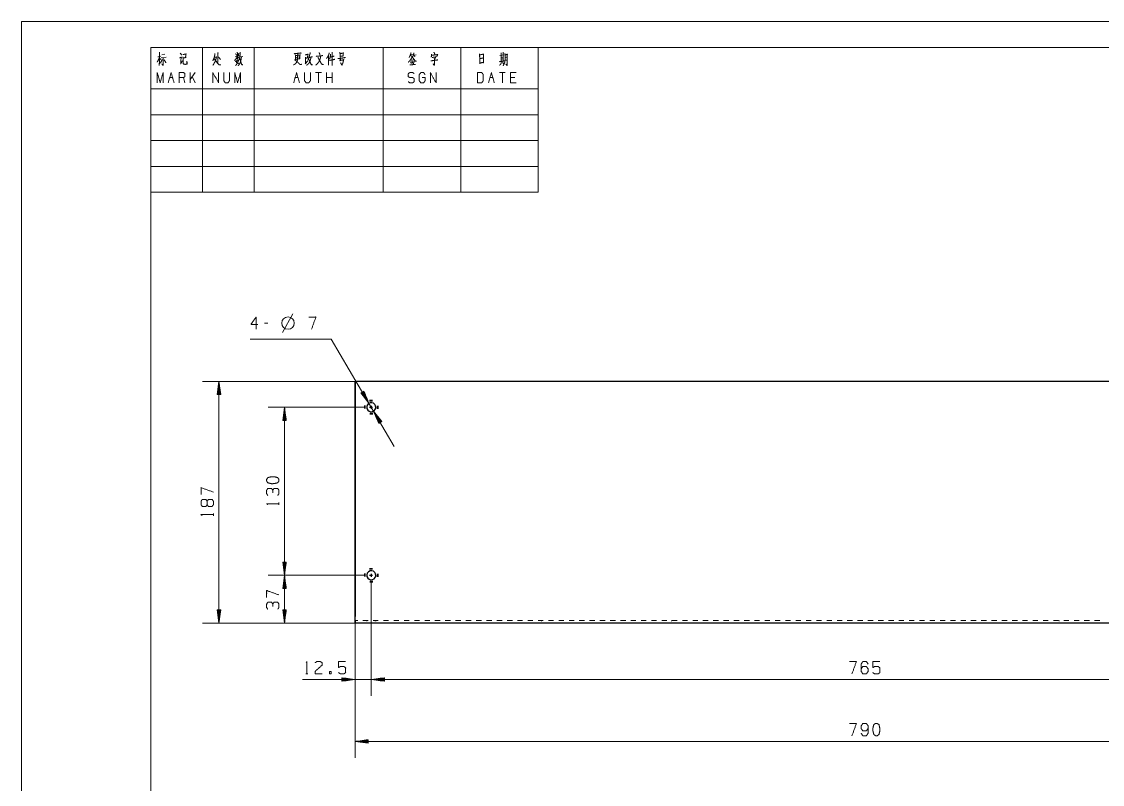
# Model space of a CAD drawing. Header units: millimetres. Extents: x 0 to 420, y 0 to 297.
# Drawn here: x 0 to 209.2, y 149.5 to 297 of the extents above; entities that cross this region are included whole.
import ezdxf

# ---------------------------------------------------------------- set-up
doc = ezdxf.new("R2010")
doc.units = ezdxf.units.MM
doc.layers.add('101', color=7, linetype='Continuous', true_color=0xffffff)

msp = doc.modelspace()

# ---------------------------------------------------------------- linework, layer by layer
at = {"layer": '101', "color": 133, "linetype": 'Continuous', "lineweight": 18}
for p, q in [((0, 297), (0, 0)), ((420, 297), (0, 297)), ((415, 292), (25, 292)), ((25, 292), (100, 292)), ((25, 292), (100, 292)), ((25, 292), (25, 264)), ((25, 292), (100, 292)), ((25, 292), (25, 5)), ((35, 292), (35, 264)), ((45, 292), (45, 264)), ((70, 292), (70, 264)), ((85, 292), (85, 264)), ((100, 292), (100, 264)), ((25, 284), (100, 284)), ((25, 279), (100, 279)), ((25, 274), (100, 274)), ((25, 269), (100, 269)), ((25, 264), (100, 264))]:
    msp.add_line(p, q, dxfattribs=at)
at = {"layer": '101', "color": 72, "linetype": 'Continuous', "lineweight": 18}
for p, q in [((26.34, 290.18), (26.96, 290.3)), ((26.7, 289.95), (26.92, 289.68)), ((26.99, 289.99), (27.95, 290.14)), ((27.13, 290.61), (27.71, 290.74)), ((41.34, 290.22), (42.13, 290.38)), ((42.25, 290.16), (42.79, 290.28)), ((53.17, 290.09), (53.7, 290.18)), ((54.91, 288.87), (55.37, 289.43)), ((75.25, 290.57), (75.67, 290.63)), ((75.35, 290.55), (75.45, 290.24)), ((75.83, 289.64), (75.37, 289.56)), ((75.82, 290.51), (76.35, 290.61)), ((75.98, 290.49), (76.11, 290.16)), ((92.56, 290.43), (93.43, 290.55)), ((92.84, 290.07), (93.11, 290.14)), ((92.86, 289.72), (93.09, 289.78)), ((93.6, 290.05), (93.85, 290.12)), ((33.59, 287.14), (32.63, 285.78)), ((32.63, 285.18), (32.63, 287.14)), ((58.02, 287.14), (56.9, 287.14)), ((57.46, 287.14), (57.46, 285.18)), ((59.02, 285.18), (59.02, 287.14)), ((60.14, 285.18), (60.14, 287.14)), ((93.6, 287.14), (92.49, 287.14)), ((93.05, 287.14), (93.05, 285.18)), ((28.66, 286.17), (29.22, 286.17)), ((31.62, 285.18), (31.34, 286.17)), ((33.59, 285.18), (33.04, 286.36)), ((52.94, 286.17), (53.49, 286.17)), ((60.14, 286.17), (59.02, 286.17)), ((90.65, 286.17), (91.2, 286.17)), ((95.45, 286.17), (94.61, 286.17)), ((47.68, 238.7), (47.01, 238.7)), ((50.52, 236.86), (52.52, 240.51)), ((49.8, 203.56), (49.8, 203.98)), ((37.11, 201.43), (37.11, 201.86)), ((55, 170.86), (55.43, 170.86))]:
    msp.add_line(p, q, dxfattribs=at)
at = {"layer": '101', "color": 22, "linetype": 'Continuous', "lineweight": 18}
for p, q in [((59.94, 235.61), (44.22, 235.61)), ((72.14, 214.83), (59.94, 235.61)), ((64.55, 227.43), (35.02, 227.43)), ((38.2, 227.43), (37.86, 224.89)), ((38.02, 224.89), (38.02, 226.08)), ((38.07, 224.89), (38.07, 226.46)), ((38.12, 224.89), (38.12, 226.85)), ((38.17, 224.89), (38.17, 227.23)), ((38.53, 224.89), (38.2, 227.43)), ((38.2, 180.68), (38.2, 227.43)), ((38.22, 224.89), (38.22, 227.23)), ((38.28, 224.89), (38.28, 226.85)), ((38.33, 224.89), (38.33, 226.46)), ((38.38, 224.89), (38.38, 226.08)), ((37.86, 224.89), (38.53, 224.89)), ((37.87, 224.89), (37.87, 224.92)), ((37.87, 224.89), (37.87, 224.92)), ((37.92, 224.89), (37.92, 225.31)), ((37.97, 224.89), (37.97, 225.69)), ((38.43, 224.89), (38.43, 225.69)), ((38.48, 224.89), (38.48, 225.31)), ((38.53, 224.89), (38.53, 224.92)), ((38.53, 224.89), (38.53, 224.92)), ((66.24, 225.54), (65.66, 225.2)), ((65.66, 225.21), (65.68, 225.18)), ((65.66, 225.21), (65.68, 225.18)), ((65.66, 225.2), (67.23, 223.18)), ((65.71, 225.23), (65.92, 224.87)), ((65.75, 225.26), (66.16, 224.56)), ((65.79, 225.28), (66.4, 224.26)), ((65.84, 225.31), (66.64, 223.95)), ((65.88, 225.33), (66.88, 223.64)), ((65.93, 225.36), (67.11, 223.34)), ((65.97, 225.39), (67.16, 223.36)), ((66.01, 225.41), (67.01, 223.72)), ((66.06, 225.44), (66.86, 224.08)), ((66.1, 225.46), (66.7, 224.44)), ((66.15, 225.49), (66.55, 224.8)), ((66.19, 225.51), (66.4, 225.15)), ((66.23, 225.54), (66.25, 225.51)), ((66.23, 225.54), (66.25, 225.51)), ((67.23, 223.18), (66.24, 225.54)), ((66.28, 222.43), (47.72, 222.43)), ((50.9, 222.43), (50.56, 219.89)), ((50.82, 219.89), (50.82, 221.85)), ((50.87, 219.89), (50.87, 222.23)), ((51.23, 219.89), (50.9, 222.43)), ((50.9, 189.93), (50.9, 222.43)), ((50.92, 219.89), (50.92, 222.23)), ((50.97, 219.89), (50.97, 221.85)), ((50.56, 219.89), (51.23, 219.89)), ((50.57, 219.89), (50.57, 219.92)), ((50.57, 219.89), (50.57, 219.92)), ((50.62, 219.89), (50.62, 220.31)), ((50.67, 219.89), (50.67, 220.69)), ((50.72, 219.89), (50.72, 221.08)), ((50.77, 219.89), (50.77, 221.46)), ((51.02, 219.89), (51.02, 221.46)), ((51.07, 219.89), (51.07, 221.08)), ((51.13, 219.89), (51.13, 220.69)), ((51.18, 219.89), (51.18, 220.31)), ((51.23, 219.89), (51.23, 219.92)), ((51.23, 219.89), (51.23, 219.92)), ((69.69, 219.65), (68.12, 221.67)), ((68.12, 221.67), (69.12, 219.31)), ((69.38, 219.47), (68.2, 221.49)), ((69.43, 219.5), (68.24, 221.52)), ((69.34, 219.44), (68.35, 221.14)), ((69.47, 219.52), (68.48, 221.21)), ((69.3, 219.42), (68.5, 220.78)), ((69.25, 219.39), (68.65, 220.42)), ((69.52, 219.55), (68.72, 220.91)), ((69.21, 219.37), (68.8, 220.06)), ((69.16, 219.34), (68.95, 219.7)), ((69.56, 219.57), (68.96, 220.6)), ((69.12, 219.31), (69.69, 219.65)), ((69.6, 219.6), (69.2, 220.29)), ((69.65, 219.62), (69.44, 219.98)), ((69.69, 219.65), (69.67, 219.68)), ((69.69, 219.65), (69.67, 219.68)), ((69.12, 219.32), (69.11, 219.34)), ((69.12, 219.32), (69.11, 219.34)), ((50.56, 192.47), (50.9, 189.93)), ((51.23, 192.47), (50.56, 192.47)), ((50.57, 192.47), (50.57, 192.44)), ((50.57, 192.47), (50.57, 192.44)), ((50.62, 192.47), (50.62, 192.05)), ((50.67, 192.47), (50.67, 191.66)), ((50.72, 192.47), (50.72, 191.28)), ((50.77, 192.47), (50.77, 190.89)), ((50.82, 192.47), (50.82, 190.51)), ((50.87, 192.47), (50.87, 190.12)), ((50.9, 189.93), (51.23, 192.47)), ((50.92, 192.47), (50.92, 190.12)), ((50.97, 192.47), (50.97, 190.51)), ((51.02, 192.47), (51.02, 190.89)), ((51.07, 192.47), (51.07, 191.28)), ((51.13, 192.47), (51.13, 191.66)), ((51.18, 192.47), (51.18, 192.05)), ((51.23, 192.47), (51.23, 192.44)), ((51.23, 192.47), (51.23, 192.44)), ((66.28, 189.93), (47.72, 189.93)), ((66.28, 189.93), (47.72, 189.93)), ((50.9, 189.93), (50.56, 187.39)), ((50.72, 187.39), (50.72, 188.58)), ((50.77, 187.39), (50.77, 188.96)), ((50.82, 187.39), (50.82, 189.35)), ((50.87, 187.39), (50.87, 189.73)), ((51.23, 187.39), (50.9, 189.93)), ((50.9, 180.68), (50.9, 189.93)), ((50.92, 187.39), (50.92, 189.73)), ((50.97, 187.39), (50.97, 189.35)), ((51.02, 187.39), (51.02, 188.96)), ((51.07, 187.39), (51.07, 188.58)), ((67.68, 188.53), (67.68, 166.59)), ((67.68, 188.53), (67.68, 166.59)), ((50.56, 187.39), (51.23, 187.39)), ((50.57, 187.39), (50.57, 187.42)), ((50.57, 187.39), (50.57, 187.42)), ((50.62, 187.39), (50.62, 187.81)), ((50.67, 187.39), (50.67, 188.19)), ((51.13, 187.39), (51.13, 188.19)), ((51.18, 187.39), (51.18, 187.81)), ((51.23, 187.39), (51.23, 187.42)), ((51.23, 187.39), (51.23, 187.42)), ((37.86, 183.22), (38.2, 180.68)), ((38.53, 183.22), (37.86, 183.22)), ((37.87, 183.22), (37.87, 183.19)), ((37.87, 183.22), (37.87, 183.19)), ((37.92, 183.22), (37.92, 182.8)), ((37.97, 183.22), (37.97, 182.41)), ((38.02, 183.22), (38.02, 182.03)), ((38.07, 183.22), (38.07, 181.64)), ((38.12, 183.22), (38.12, 181.26)), ((38.17, 183.22), (38.17, 180.87)), ((38.2, 180.68), (38.53, 183.22)), ((38.22, 183.22), (38.22, 180.87)), ((38.28, 183.22), (38.28, 181.26)), ((38.33, 183.22), (38.33, 181.64)), ((38.38, 183.22), (38.38, 182.03)), ((38.43, 183.22), (38.43, 182.41)), ((38.48, 183.22), (38.48, 182.8)), ((38.53, 183.22), (38.53, 183.19)), ((38.53, 183.22), (38.53, 183.19)), ((50.56, 183.22), (50.9, 180.68)), ((51.23, 183.22), (50.56, 183.22)), ((50.57, 183.22), (50.57, 183.19)), ((50.57, 183.22), (50.57, 183.19)), ((50.62, 183.22), (50.62, 182.8)), ((50.67, 183.22), (50.67, 182.41)), ((50.72, 183.22), (50.72, 182.03)), ((50.77, 183.22), (50.77, 181.64)), ((50.82, 183.22), (50.82, 181.26)), ((50.87, 183.22), (50.87, 180.87)), ((50.9, 180.68), (51.23, 183.22)), ((50.92, 183.22), (50.92, 180.87)), ((50.97, 183.22), (50.97, 181.26)), ((51.02, 183.22), (51.02, 181.64)), ((51.07, 183.22), (51.07, 182.03)), ((51.13, 183.22), (51.13, 182.41)), ((51.18, 183.22), (51.18, 182.8)), ((51.23, 183.22), (51.23, 183.19)), ((51.23, 183.22), (51.23, 183.19)), ((64.55, 180.68), (35.02, 180.68)), ((64.55, 180.68), (47.72, 180.68)), ((64.55, 180.68), (64.55, 154.62)), ((64.55, 180.68), (64.55, 166.59)), ((75.61, 169.77), (54.37, 169.77)), ((62.01, 170.1), (62.04, 170.1)), ((62.01, 170.1), (62.04, 170.1)), ((62.01, 170.1), (62.01, 169.44)), ((64.55, 169.77), (62.01, 170.1)), ((62.01, 170.05), (62.43, 170.05)), ((62.01, 170), (62.82, 170)), ((62.01, 169.95), (63.2, 169.95)), ((62.01, 169.9), (63.59, 169.9)), ((62.01, 169.85), (63.97, 169.85)), ((62.01, 169.79), (64.36, 169.79)), ((62.01, 169.44), (64.55, 169.77)), ((62.01, 169.74), (64.36, 169.74)), ((62.01, 169.69), (63.97, 169.69)), ((62.01, 169.64), (63.59, 169.64)), ((62.01, 169.59), (63.2, 169.59)), ((62.01, 169.54), (62.82, 169.54)), ((62.01, 169.49), (62.43, 169.49)), ((70.22, 170.1), (67.68, 169.77)), ((70.22, 170.1), (67.68, 169.77)), ((67.68, 169.77), (70.22, 169.44)), ((67.68, 169.77), (258.93, 169.77)), ((67.68, 169.77), (70.22, 169.44)), ((70.22, 169.79), (67.87, 169.79)), ((70.22, 169.79), (67.87, 169.79)), ((70.22, 169.74), (67.87, 169.74)), ((70.22, 169.74), (67.87, 169.74)), ((70.22, 169.85), (68.26, 169.85)), ((70.22, 169.85), (68.26, 169.85)), ((70.22, 169.69), (68.26, 169.69)), ((70.22, 169.69), (68.26, 169.69)), ((70.22, 169.9), (68.64, 169.9)), ((70.22, 169.9), (68.64, 169.9)), ((70.22, 169.64), (68.64, 169.64)), ((70.22, 169.64), (68.64, 169.64)), ((70.22, 169.95), (69.03, 169.95)), ((70.22, 169.95), (69.03, 169.95)), ((70.22, 169.59), (69.03, 169.59)), ((70.22, 169.59), (69.03, 169.59)), ((70.22, 170), (69.41, 170)), ((70.22, 170), (69.41, 170)), ((70.22, 169.54), (69.41, 169.54)), ((70.22, 169.54), (69.41, 169.54)), ((70.22, 170.05), (69.8, 170.05)), ((70.22, 170.05), (69.8, 170.05)), ((70.22, 169.49), (69.8, 169.49)), ((70.22, 169.49), (69.8, 169.49)), ((70.22, 170.1), (70.19, 170.1)), ((70.22, 170.1), (70.19, 170.1)), ((70.22, 170.1), (70.19, 170.1)), ((70.22, 170.1), (70.19, 170.1)), ((70.22, 169.44), (70.22, 170.1)), ((70.22, 169.44), (70.22, 170.1)), ((62.01, 169.44), (62.04, 169.44)), ((62.01, 169.44), (62.04, 169.44)), ((70.22, 169.44), (70.19, 169.44)), ((70.22, 169.44), (70.19, 169.44)), ((70.22, 169.44), (70.19, 169.44)), ((70.22, 169.44), (70.19, 169.44)), ((67.09, 158.13), (64.55, 157.8)), ((64.55, 157.8), (67.09, 157.46)), ((64.55, 157.8), (262.05, 157.8)), ((67.09, 157.82), (64.75, 157.82)), ((67.09, 157.77), (64.75, 157.77)), ((67.09, 157.87), (65.13, 157.87)), ((67.09, 157.72), (65.13, 157.72)), ((67.09, 157.92), (65.52, 157.92)), ((67.09, 157.67), (65.52, 157.67)), ((67.09, 157.97), (65.9, 157.97)), ((67.09, 157.62), (65.9, 157.62)), ((67.09, 158.03), (66.29, 158.03)), ((67.09, 157.57), (66.29, 157.57)), ((67.09, 158.08), (66.67, 158.08)), ((67.09, 157.52), (66.67, 157.52)), ((67.09, 158.13), (67.06, 158.13)), ((67.09, 158.13), (67.06, 158.13)), ((67.09, 157.47), (67.06, 157.47)), ((67.09, 157.47), (67.06, 157.47)), ((67.09, 157.46), (67.09, 158.13))]:
    msp.add_line(p, q, dxfattribs=at)
at = {"layer": '101', "color": 151, "linetype": 'Continuous', "lineweight": 25}
for p, q in [((262.05, 227.43), (64.55, 227.43)), ((64.55, 227.43), (64.55, 181.93)), ((64.55, 181.93), (64.55, 227.43)), ((64.55, 181.18), (64.55, 180.68)), ((262.05, 180.68), (64.55, 180.68))]:
    msp.add_line(p, q, dxfattribs=at)
at = {"layer": '101', "color": 151, "linetype": 'Continuous', "lineweight": 70}
for p, q in [((66.58, 222.43), (66.28, 222.43)), ((67.58, 222.43), (67.78, 222.43)), ((67.68, 223.53), (67.68, 223.83)), ((67.68, 222.33), (67.68, 222.53)), ((68.78, 222.43), (69.08, 222.43)), ((67.68, 221.33), (67.68, 221.03)), ((67.68, 191.03), (67.68, 191.33)), ((66.58, 189.93), (66.28, 189.93)), ((67.58, 189.93), (67.78, 189.93)), ((67.68, 189.83), (67.68, 190.03)), ((67.68, 188.83), (67.68, 188.53)), ((68.78, 189.93), (69.08, 189.93))]:
    msp.add_line(p, q, dxfattribs=at)
at = {"layer": '101', "color": 53, "linetype": 'Continuous', "lineweight": 18}
for p, q in [((65.05, 181.18), (64.55, 181.18)), ((67.05, 181.18), (66.05, 181.18)), ((66.8, 181.18), (66.8, 181.05)), ((66.8, 180.8), (66.8, 180.68)), ((69.04, 181.18), (68.04, 181.18)), ((68.46, 181.18), (68.46, 181.05)), ((68.46, 180.8), (68.46, 180.68)), ((68.55, 181.05), (68.55, 181.18)), ((68.55, 180.68), (68.55, 180.8)), ((71.04, 181.18), (70.04, 181.18)), ((73.03, 181.18), (72.03, 181.18)), ((75.03, 181.18), (74.03, 181.18)), ((77.02, 181.18), (76.02, 181.18)), ((79.02, 181.18), (78.02, 181.18)), ((81.01, 181.18), (80.01, 181.18)), ((83.01, 181.18), (82.01, 181.18)), ((85, 181.18), (84, 181.18)), ((87, 181.18), (86, 181.18)), ((88.99, 181.18), (87.99, 181.18)), ((90.99, 181.18), (89.99, 181.18)), ((92.98, 181.18), (91.98, 181.18)), ((94.98, 181.18), (93.98, 181.18)), ((96.97, 181.18), (95.97, 181.18)), ((98.96, 181.18), (97.97, 181.18)), ((100.96, 181.18), (99.96, 181.18)), ((100.64, 181.18), (100.64, 181.05)), ((100.64, 180.8), (100.64, 180.68)), ((102.95, 181.18), (101.96, 181.18)), ((104.95, 181.18), (103.95, 181.18)), ((106.94, 181.18), (105.95, 181.18)), ((108.94, 181.18), (107.94, 181.18)), ((110.93, 181.18), (109.94, 181.18)), ((112.93, 181.18), (111.93, 181.18)), ((114.92, 181.18), (113.93, 181.18)), ((116.92, 181.18), (115.92, 181.18)), ((118.91, 181.18), (117.92, 181.18)), ((120.91, 181.18), (119.91, 181.18)), ((122.9, 181.18), (121.91, 181.18)), ((124.9, 181.18), (123.9, 181.18)), ((125.8, 181.05), (125.8, 181.18)), ((125.8, 180.68), (125.8, 180.8)), ((126.89, 181.18), (125.9, 181.18)), ((128.89, 181.18), (127.89, 181.18)), ((130.88, 181.18), (129.89, 181.18)), ((132.88, 181.18), (131.88, 181.18)), ((134.87, 181.18), (133.88, 181.18)), ((136.87, 181.18), (135.87, 181.18)), ((138.86, 181.18), (137.87, 181.18)), ((140.86, 181.18), (139.86, 181.18)), ((142.85, 181.18), (141.86, 181.18)), ((144.85, 181.18), (143.85, 181.18)), ((146.84, 181.18), (145.85, 181.18)), ((148.84, 181.18), (147.84, 181.18)), ((150.83, 181.18), (149.84, 181.18)), ((152.83, 181.18), (151.83, 181.18)), ((154.82, 181.18), (153.83, 181.18)), ((156.82, 181.18), (155.82, 181.18)), ((158.81, 181.18), (157.82, 181.18)), ((160.81, 181.18), (159.81, 181.18)), ((162.8, 181.18), (161.81, 181.18)), ((164.8, 181.18), (163.8, 181.18)), ((166.79, 181.18), (165.8, 181.18)), ((168.79, 181.18), (167.79, 181.18)), ((170.78, 181.18), (169.79, 181.18)), ((172.78, 181.18), (171.78, 181.18)), ((174.77, 181.18), (173.78, 181.18)), ((176.77, 181.18), (175.77, 181.18)), ((178.76, 181.18), (177.77, 181.18)), ((180.76, 181.18), (179.76, 181.18)), ((182.75, 181.18), (181.76, 181.18)), ((184.75, 181.18), (183.75, 181.18)), ((186.74, 181.18), (185.75, 181.18)), ((188.74, 181.18), (187.74, 181.18)), ((190.73, 181.18), (189.74, 181.18)), ((192.73, 181.18), (191.73, 181.18)), ((194.72, 181.18), (193.73, 181.18)), ((196.72, 181.18), (195.72, 181.18)), ((198.71, 181.18), (197.71, 181.18)), ((200.71, 181.18), (199.71, 181.18)), ((200.8, 181.05), (200.8, 181.18)), ((200.8, 180.68), (200.8, 180.8)), ((202.7, 181.18), (201.7, 181.18)), ((204.7, 181.18), (203.7, 181.18)), ((206.69, 181.18), (205.69, 181.18)), ((208.69, 181.18), (207.69, 181.18))]:
    msp.add_line(p, q, dxfattribs=at)
at = {"layer": '101', "color": 72, "linetype": 'Continuous', "lineweight": 18}
msp.add_circle((51.56, 238.7), 1.2, dxfattribs=at)
at = {"layer": '101', "color": 151, "linetype": 'Continuous', "lineweight": 25}
for centre, start, end in [((67.68, 222.43), 151.3521, 331.3521), ((67.68, 222.43), 331.3521, 151.3521), ((67.68, 189.93), 331.3521, 151.3521), ((67.68, 189.93), 151.3521, 331.3521)]:
    msp.add_arc(centre, 0.875, start, end, dxfattribs=at)
at = {"layer": '101', "color": 22, "linetype": 'Continuous', "lineweight": 18}
for start, end in [(151.3521, 195.0075), (225.8229, 331.3521)]:
    msp.add_arc((67.68, 222.43), 0.875, start, end, dxfattribs=at)
at = {"layer": '101', "color": 72, "linetype": 'Continuous', "lineweight": 18}
for points, knots in [([(26.67, 291.07), (26.66, 288.89), (26.63, 288.5), (26.61, 288.71), (26.64, 288.94)], [0, 0, 0.723303, 0.854546, 0.923601, 1, 1]), ([(30.7, 290.88), (30.87, 290.72), (30.92, 290.63), (30.92, 290.53), (30.9, 290.67)], [0, 0, 0.413146, 0.573572, 0.750721, 1, 1]), ([(31.19, 290.63), (31.87, 290.74), (31.82, 290.8), (31.73, 290.05), (31.82, 290.05), (31.25, 289.99)], [0, 0, 0.313958, 0.349012, 0.694882, 0.735357, 1, 1]), ([(37.43, 290.84), (37.42, 290.72), (37.34, 290.3), (37.26, 290.01), (37.18, 289.8), (37.09, 289.6), (37.01, 289.43)], [0, 0, 0.084498, 0.36853, 0.573114, 0.721457, 0.873368, 1, 1]), ([(37.97, 291.05), (38.02, 290.94), (38, 290.84), (37.99, 289.12), (37.97, 289.23), (38, 289.45)], [0, 0, 0.049543, 0.095606, 0.852767, 0.898838, 1, 1]), ([(41.43, 290.8), (41.56, 290.57), (41.59, 290.43)], [0, 0, 0.640221, 1, 1]), ([(41.73, 291.07), (41.76, 290.92), (41.76, 289.78), (41.73, 289.93), (41.76, 290.05)], [0, 0, 0.094654, 0.823636, 0.91829, 1, 1]), ([(42.03, 290.92), (42.03, 290.82), (41.91, 290.34)], [0, 0, 0.174301, 1, 1]), ([(42.33, 291.11), (42.33, 290.98), (42.32, 290.76), (42.27, 290.47), (42.23, 290.16), (42.17, 289.91), (42.1, 289.68), (42.08, 289.62)], [0, 0, 0.081852, 0.232243, 0.425429, 0.63211, 0.800313, 0.957953, 1, 1]), ([(53.44, 290.84), (53.42, 290.18), (53.41, 289.85), (53.39, 289.66), (53.38, 289.56), (53.36, 289.43), (53.32, 289.31), (53.27, 289.2), (53.14, 289.02), (53, 288.85), (52.79, 288.73), (52.69, 288.67), (52.65, 288.65)], [0, 0, 0.263783, 0.395771, 0.470171, 0.511786, 0.56157, 0.614019, 0.658777, 0.749614, 0.837596, 0.932985, 0.980677, 1, 1]), ([(52.76, 290.82), (52.82, 290.78), (52.85, 290.8), (54.11, 290.94), (54.07, 290.96), (53.92, 290.92)], [0, 0, 0.045522, 0.068286, 0.872626, 0.90344, 1, 1]), ([(55.85, 291.05), (55.82, 290.8), (55.73, 290.47), (55.62, 290.12), (55.53, 289.89), (55.47, 289.72), (55.41, 289.58)], [0, 0, 0.162457, 0.385014, 0.625897, 0.784413, 0.898493, 1, 1]), ([(57.56, 291.03), (57.66, 290.84), (57.71, 290.72), (57.74, 290.59)], [0, 0, 0.450481, 0.729637, 1, 1]), ([(59.55, 290.98), (59.48, 290.72), (59.38, 290.47), (59.26, 290.24), (59.14, 290.05), (59, 289.85)], [0, 0, 0.21836, 0.428744, 0.629221, 0.801494, 1, 1]), ([(60.08, 291.07), (60.12, 290.98), (60.09, 291.03), (60.11, 288.54), (60.09, 288.73), (60.11, 289.04)], [0, 0, 0.029975, 0.04619, 0.840789, 0.900562, 1, 1]), ([(61.57, 291.07), (61.63, 290.82), (61.63, 290.09), (61.63, 290.28), (62.33, 290.38), (62.21, 290.38), (62.24, 290.9), (62.26, 290.98), (62.29, 290.92), (62.19, 290.9), (61.63, 290.82)], [0, 0, 0.076614, 0.294117, 0.350048, 0.563214, 0.598361, 0.753971, 0.779215, 0.799829, 0.831205, 1, 1]), ([(75.37, 290.98), (75.35, 290.84), (75.23, 290.53), (75.13, 290.28), (75.01, 290.07)], [0, 0, 0.148006, 0.485257, 0.758321, 1, 1]), ([(75.91, 290.98), (75.92, 290.88), (75.75, 290.3)], [0, 0, 0.147218, 1, 1]), ([(79.78, 291.09), (79.89, 290.96), (79.93, 290.86), (79.96, 290.69)], [0, 0, 0.364604, 0.619196, 1, 1]), ([(88.61, 290.8), (88.64, 290.59), (88.66, 290.14), (88.67, 289.66), (88.67, 289.6), (88.67, 288.83), (88.67, 288.98), (89.24, 289.1), (89.36, 288.96), (89.39, 289.14), (89.39, 289.39), (89.4, 289.87), (89.42, 290.36), (89.42, 290.78), (89.43, 290.72), (88.66, 290.57)], [0, 0, 0.037589, 0.119519, 0.205166, 0.216331, 0.354043, 0.380097, 0.485125, 0.518622, 0.552532, 0.597196, 0.682843, 0.77221, 0.846648, 0.858119, 1, 1]), ([(92.8, 290.98), (92.83, 290.86), (92.83, 289.31)], [0, 0, 0.075954, 1, 1]), ([(93.21, 291.11), (93.24, 290.98), (93.19, 289.37)], [0, 0, 0.073211, 1, 1]), ([(93.55, 290.82), (93.59, 290.59), (93.59, 290.14), (93.57, 289.64), (93.55, 289.33), (93.47, 289), (93.38, 288.79), (93.22, 288.48)], [0, 0, 0.096217, 0.285187, 0.491418, 0.620825, 0.76157, 0.854869, 1, 1]), ([(26.67, 290.16), (26.6, 289.91), (26.48, 289.62), (26.35, 289.35), (26.23, 289.14)], [0, 0, 0.233514, 0.515368, 0.78555, 1, 1]), ([(27.18, 289.66), (27.17, 289.58), (26.86, 288.96)], [0, 0, 0.108202, 1, 1]), ([(27.37, 289.99), (27.42, 289.87), (27.42, 288.83), (27.4, 288.6), (27.39, 288.52), (27.11, 288.85), (27.39, 288.56)], [0, 0, 0.056947, 0.504404, 0.603051, 0.639405, 0.826366, 1, 1]), ([(27.61, 289.58), (27.87, 289.16), (27.92, 289), (27.81, 289.27)], [0, 0, 0.516563, 0.696901, 1, 1]), ([(30.53, 289.99), (30.92, 290.09), (30.86, 290.16), (30.83, 288.96), (30.77, 288.83), (31.12, 289.41)], [0, 0, 0.158008, 0.19221, 0.673433, 0.728446, 1, 1]), ([(31.22, 290.22), (31.25, 289.91), (31.25, 289.2), (31.27, 288.98), (31.3, 288.87), (31.34, 288.81), (31.41, 288.77), (31.53, 288.75), (31.66, 288.73), (32.03, 288.79), (32, 289.33), (32, 288.79)], [0, 0, 0.097093, 0.316208, 0.387239, 0.42073, 0.444406, 0.470581, 0.507596, 0.549105, 0.664641, 0.832445, 1, 1]), ([(37.28, 290.09), (37.75, 290.18), (37.71, 290.22), (37.68, 290.03), (37.62, 289.76), (37.56, 289.6), (37.48, 289.37), (37.4, 289.18), (37.28, 288.98), (37.2, 288.81), (37.02, 288.56)], [0, 0, 0.202443, 0.228131, 0.308408, 0.425631, 0.500403, 0.604281, 0.689483, 0.790714, 0.870506, 1, 1]), ([(37.28, 289.8), (38.22, 288.62), (38.56, 288.65), (38.54, 288.65), (38.24, 288.67), (38.08, 288.81)], [0, 0, 0.632183, 0.773704, 0.779845, 0.909108, 1, 1]), ([(38.1, 290.16), (38.13, 290.14), (38.4, 289.8), (38.47, 289.68)], [0, 0, 0.059448, 0.761031, 1, 1]), ([(41.75, 290.24), (41.62, 290.01), (41.48, 289.8), (41.35, 289.64), (41.22, 289.49)], [0, 0, 0.287221, 0.555142, 0.786181, 1, 1]), ([(41.34, 289.31), (41.97, 289.45), (41.98, 289.64), (41.98, 289.56), (41.91, 289.31), (41.81, 289.04), (41.7, 288.83), (41.59, 288.71), (41.48, 288.58), (41.41, 288.52)], [0, 0, 0.30447, 0.39258, 0.431622, 0.553714, 0.689469, 0.798362, 0.878841, 0.954752, 1, 1]), ([(41.72, 289.66), (41.56, 289.08), (41.66, 289.04), (41.78, 289), (41.89, 288.94), (42.04, 288.85)], [0, 0, 0.5291, 0.62629, 0.735524, 0.852093, 1, 1]), ([(41.76, 290.2), (41.94, 290.07), (42.03, 289.97)], [0, 0, 0.613122, 1, 1]), ([(42.54, 290.16), (42.49, 289.8), (42.45, 289.56), (42.41, 289.35), (42.35, 289.16), (42.23, 288.91), (42.13, 288.73), (42.01, 288.56), (41.92, 288.48)], [0, 0, 0.19438, 0.332636, 0.448614, 0.555649, 0.70616, 0.822692, 0.933847, 1, 1]), ([(42.22, 289.89), (42.25, 289.85), (42.39, 289.27), (42.49, 289), (42.6, 288.71), (42.63, 288.65), (42.85, 288.67), (42.63, 288.69), (42.55, 288.81)], [0, 0, 0.026721, 0.341749, 0.493483, 0.655465, 0.691641, 0.80784, 0.924039, 1, 1]), ([(52.82, 289.6), (52.89, 289.6), (53.17, 289.37), (53.41, 289.16), (53.63, 288.98), (53.9, 288.71), (54.23, 288.75), (53.92, 288.71), (53.82, 288.79)], [0, 0, 0.033467, 0.197839, 0.340788, 0.472468, 0.649452, 0.797921, 0.939753, 1, 1]), ([(53, 290.59), (53.04, 290.41), (53.04, 289.66), (53.03, 289.7), (53.89, 289.85), (53.8, 289.85), (53.89, 290.63), (53.92, 290.57), (53.87, 290.53), (53.04, 290.43)], [0, 0, 0.051663, 0.252803, 0.264656, 0.500971, 0.524672, 0.738301, 0.756829, 0.773117, 1, 1]), ([(54.88, 290.57), (55.47, 290.67), (55.41, 290.74), (55.34, 290.01), (55.41, 290.01), (54.97, 289.93), (54.94, 290.12), (54.97, 289.89), (54.96, 288.96)], [0, 0, 0.181366, 0.207406, 0.429567, 0.451891, 0.588199, 0.645735, 0.715777, 1, 1]), ([(55.98, 290.12), (55.98, 289.99), (55.92, 289.66), (55.86, 289.47), (55.81, 289.31), (55.73, 289.16), (55.65, 289.02), (55.54, 288.87), (55.31, 288.67), (55.13, 288.58)], [0, 0, 0.067236, 0.249298, 0.354996, 0.450079, 0.537949, 0.629663, 0.725721, 0.894899, 1, 1]), ([(55.54, 289.8), (55.59, 289.78), (56.04, 288.67), (56.32, 288.65), (56.06, 288.71), (55.98, 288.83)], [0, 0, 0.024909, 0.644018, 0.787117, 0.926016, 1, 1]), ([(55.62, 290.07), (56.27, 290.2), (56.2, 290.22), (56.08, 290.18)], [0, 0, 0.769962, 0.857327, 1, 1]), ([(57.88, 290.32), (57.88, 290.2), (57.81, 289.91), (57.74, 289.68), (57.65, 289.43), (57.52, 289.23), (57.5, 289.18), (57.42, 289.08), (57.31, 288.94), (57.18, 288.81), (57.06, 288.69), (56.93, 288.58)], [0, 0, 0.060656, 0.206644, 0.323463, 0.452143, 0.571976, 0.593424, 0.659716, 0.74639, 0.834816, 0.918178, 1, 1]), ([(57.02, 290.28), (58.29, 290.43), (58.21, 290.45), (58.12, 290.41)], [0, 0, 0.872478, 0.933903, 1, 1]), ([(57.34, 290.05), (57.4, 290.01), (58.1, 288.75), (58.43, 288.69), (58.12, 288.77), (58.02, 288.89)], [0, 0, 0.030854, 0.652647, 0.79375, 0.930716, 1, 1]), ([(59.38, 290.41), (59.39, 289.16), (59.39, 288.56), (59.38, 288.69), (59.39, 288.91)], [0, 0, 0.565717, 0.839123, 0.896086, 1, 1]), ([(59.57, 289.49), (60.61, 289.7), (60.53, 289.72), (60.4, 289.66)], [0, 0, 0.826976, 0.886334, 1, 1]), ([(59.8, 290.72), (59.76, 290.38), (59.7, 290.09), (59.64, 289.89), (59.6, 289.76)], [0, 0, 0.34211, 0.644851, 0.86512, 1, 1]), ([(59.8, 290.14), (60.47, 290.32), (60.4, 290.32), (60.28, 290.26)], [0, 0, 0.772509, 0.853435, 1, 1]), ([(61.18, 289.87), (61.37, 289.87), (61.75, 289.91), (62.68, 290.05), (62.58, 290.07), (62.43, 290.03)], [0, 0, 0.10704, 0.322386, 0.855626, 0.914427, 1, 1]), ([(61.73, 289.91), (61.63, 289.41), (61.6, 289.49), (62.38, 289.62), (62.33, 289.7), (62.33, 289.62), (62.24, 289.27), (62.19, 289.04), (62.11, 288.85), (62.05, 288.71), (62.01, 288.6), (61.98, 288.58), (61.72, 289.06), (62, 288.62)], [0, 0, 0.13637, 0.159981, 0.371157, 0.396349, 0.418604, 0.516111, 0.579311, 0.63312, 0.675133, 0.705357, 0.714996, 0.861275, 1, 1]), ([(75.64, 290.3), (75.63, 290.2), (75.39, 289.83), (75.38, 289.78), (75.26, 289.6), (75.06, 289.37), (74.85, 289.16)], [0, 0, 0.074337, 0.387309, 0.418539, 0.575027, 0.79286, 1, 1]), ([(75.12, 288.62), (76.23, 288.73), (76.16, 288.73), (75.99, 288.71)], [0, 0, 0.825897, 0.879998, 1, 1]), ([(75.31, 289.27), (75.38, 289), (75.38, 288.87), (75.37, 289.04)], [0, 0, 0.489807, 0.707975, 1, 1]), ([(75.58, 289.43), (75.64, 289.12), (75.61, 288.96), (75.61, 289.18)], [0, 0, 0.443891, 0.680119, 1, 1]), ([(75.61, 290.16), (76.2, 289.37), (76.43, 289.37), (76.2, 289.39), (76.08, 289.54)], [0, 0, 0.599324, 0.742451, 0.886135, 1, 1]), ([(75.95, 289.41), (75.95, 289.27), (75.77, 288.69)], [0, 0, 0.19307, 1, 1]), ([(79.2, 289.41), (80.57, 289.6), (80.49, 289.62), (80.28, 289.56)], [0, 0, 0.820202, 0.873508, 1, 1]), ([(79.34, 290.74), (79.34, 290.51), (79.33, 290.34), (79.3, 290.22), (79.27, 290.12)], [0, 0, 0.361949, 0.626223, 0.829034, 1, 1]), ([(79.34, 290.49), (80.57, 290.63), (80.56, 290.67), (80.37, 290.26)], [0, 0, 0.712481, 0.737756, 1, 1]), ([(79.49, 290.07), (80.25, 290.18), (80.21, 290.24), (79.92, 289.72)], [0, 0, 0.533866, 0.586729, 1, 1]), ([(79.87, 289.87), (79.9, 289.76), (79.93, 289.64), (79.94, 289.43), (79.94, 289), (79.93, 288.85), (79.9, 288.65), (79.86, 288.52), (79.64, 288.87), (79.87, 288.56)], [0, 0, 0.049623, 0.1085, 0.204239, 0.404798, 0.471991, 0.568442, 0.629223, 0.820578, 1, 1]), ([(88.67, 289.83), (89.24, 289.95), (89.18, 289.97), (89.05, 289.89)], [0, 0, 0.728512, 0.805958, 1, 1]), ([(92.52, 289.25), (93.43, 289.41), (93.38, 289.43), (93.33, 289.37)], [0, 0, 0.873246, 0.919206, 1, 1]), ([(92.86, 289.12), (92.84, 289.02), (92.73, 288.81), (92.62, 288.67), (92.52, 288.56)], [0, 0, 0.157085, 0.51447, 0.781154, 1, 1]), ([(93.09, 289.18), (93.25, 288.94), (93.25, 288.83), (93.19, 289.02)], [0, 0, 0.497679, 0.671694, 1, 1]), ([(93.57, 289.52), (93.6, 289.52), (93.84, 289.58)], [0, 0, 0.107799, 1, 1]), ([(93.59, 290.57), (94.03, 290.67), (93.98, 290.74), (93.98, 290.05), (94, 289.12), (93.98, 288.77), (93.97, 288.56), (93.95, 288.5), (93.74, 288.77), (93.94, 288.58)], [0, 0, 0.13308, 0.155522, 0.357051, 0.631901, 0.735808, 0.797028, 0.815849, 0.918301, 1, 1]), ([(26.26, 285.18), (26.26, 287.14), (26.82, 285.18), (27.37, 287.14), (27.37, 285.18)], [0, 0, 0.245192, 0.5, 0.754808, 1, 1]), ([(30.51, 285.18), (30.51, 287.14), (31.34, 287.14), (31.62, 286.96), (31.62, 286.36), (31.34, 286.17), (30.51, 286.17)], [0, 0, 0.400952, 0.571035, 0.639278, 0.761676, 0.829917, 1, 1]), ([(37.01, 285.18), (37.01, 287.14), (38.12, 285.18), (38.12, 287.14)], [0, 0, 0.317574, 0.682426, 1, 1]), ([(39.13, 287.14), (39.13, 285.57), (39.39, 285.18), (39.95, 285.18), (40.24, 285.57), (40.24, 287.14)], [0, 0, 0.337152, 0.438599, 0.557781, 0.662848, 1, 1]), ([(41.25, 285.18), (41.25, 287.14), (41.81, 285.18), (42.36, 287.14), (42.36, 285.18)], [0, 0, 0.245192, 0.5, 0.754808, 1, 1]), ([(54.78, 287.14), (54.78, 285.57), (55.05, 285.18), (55.6, 285.18), (55.89, 285.57), (55.89, 287.14)], [0, 0, 0.337152, 0.438599, 0.557781, 0.662848, 1, 1]), ([(74.85, 285.36), (75.13, 285.18), (75.7, 285.18), (75.98, 285.39), (75.98, 285.97), (75.7, 286.17), (75.15, 286.17), (74.85, 286.36), (74.85, 286.96), (75.15, 287.14), (75.7, 287.14), (75.98, 286.96)], [0, 0, 0.068035, 0.184054, 0.254521, 0.372333, 0.442799, 0.555843, 0.626367, 0.748393, 0.81892, 0.931964, 1, 1]), ([(77.55, 286.17), (78.1, 286.17), (78.1, 285.57), (77.82, 285.18), (77.25, 285.18), (76.97, 285.57), (76.97, 286.75), (77.27, 287.14), (77.81, 287.14), (78.09, 286.75)], [0, 0, 0.103295, 0.214797, 0.304261, 0.410274, 0.499739, 0.718892, 0.809956, 0.910533, 1, 1]), ([(79.11, 285.18), (79.11, 287.14), (80.22, 285.18), (80.22, 287.14)], [0, 0, 0.317574, 0.682426, 1, 1]), ([(88.25, 285.18), (89.07, 285.18), (89.36, 285.57), (89.36, 286.75), (89.07, 287.14), (88.25, 287.14), (88.25, 285.18)], [0, 0, 0.142133, 0.227159, 0.431787, 0.516817, 0.65895, 1, 1]), ([(90.37, 285.18), (90.93, 287.14), (91.48, 285.18)], [0, 0, 0.5, 1, 1]), ([(95.73, 285.18), (94.61, 285.18), (94.61, 287.14), (95.73, 287.14)], [0, 0, 0.265389, 0.734611, 1, 1]), ([(45.74, 238.45), (44.4, 238.45), (45.4, 239.87), (45.4, 237.5)], [0, 0, 0.24587, 0.565295, 1, 1]), ([(56.11, 237.5), (56.96, 239.87), (55.62, 239.87)], [0, 0, 0.652469, 1, 1]), ([(49.8, 208.48), (49.55, 208.82), (48.85, 208.99), (48.38, 208.99), (47.65, 208.82), (47.43, 208.48), (47.43, 208.15), (47.65, 207.81), (48.38, 207.63), (48.85, 207.65), (49.55, 207.81), (49.8, 208.15), (49.8, 208.48)], [0, 0, 0.067524, 0.18397, 0.260583, 0.380942, 0.446139, 0.500306, 0.565503, 0.685863, 0.762528, 0.878309, 0.945833, 1, 1]), ([(37.11, 206.02), (34.73, 206.87), (34.73, 205.53)], [0, 0, 0.652471, 1, 1]), ([(48.6, 206.38), (48.38, 206.72), (47.65, 206.72), (47.43, 206.38), (47.43, 205.69), (47.65, 205.36)], [0, 0, 0.153877, 0.429854, 0.583732, 0.846128, 1, 1]), ([(49.58, 205.38), (49.8, 205.69), (49.8, 206.38), (49.58, 206.72), (48.85, 206.72), (48.6, 206.38), (48.6, 205.87)], [0, 0, 0.124118, 0.343685, 0.472446, 0.703377, 0.836734, 1, 1]), ([(35.91, 203.57), (35.68, 203.25), (34.96, 203.25), (34.73, 203.57), (34.73, 204.26), (34.96, 204.59), (35.68, 204.59), (35.91, 204.26), (35.91, 203.57), (36.16, 203.23), (36.86, 203.23), (37.11, 203.57), (37.11, 204.26), (36.88, 204.59), (36.16, 204.59), (35.91, 204.26)], [0, 0, 0.047572, 0.136084, 0.183657, 0.267813, 0.317165, 0.405676, 0.455028, 0.539184, 0.590296, 0.675755, 0.726867, 0.811023, 0.860375, 0.948886, 1, 1]), ([(47.63, 203.63), (47.43, 203.77), (49.8, 203.77)], [0, 0, 0.093492, 1, 1]), ([(34.93, 201.5), (34.73, 201.65), (37.11, 201.65)], [0, 0, 0.093491, 1, 1]), ([(49.8, 186.13), (47.43, 186.98), (47.43, 185.64)], [0, 0, 0.652471, 1, 1]), ([(48.6, 184.37), (48.38, 184.71), (47.65, 184.71), (47.43, 184.37), (47.43, 183.68), (47.65, 183.34)], [0, 0, 0.153876, 0.429851, 0.583728, 0.846123, 1, 1]), ([(49.58, 183.36), (49.8, 183.68), (49.8, 184.37), (49.58, 184.71), (48.85, 184.71), (48.6, 184.37), (48.6, 183.86)], [0, 0, 0.124123, 0.343688, 0.472448, 0.703378, 0.836735, 1, 1]), ([(55.08, 173.04), (55.22, 173.24), (55.22, 170.86)], [0, 0, 0.093491, 1, 1]), ([(56.82, 173.01), (57.14, 173.24), (57.83, 173.24), (58.16, 173.01), (58.16, 172.54), (56.8, 171.34), (56.82, 170.86), (58.16, 170.86)], [0, 0, 0.069692, 0.192977, 0.265273, 0.350228, 0.674741, 0.759753, 1, 1]), ([(61.36, 171.09), (61.69, 170.86), (62.38, 170.86), (62.72, 171.09), (62.72, 172.04), (62.38, 172.29), (61.69, 172.29), (61.36, 172.06), (61.36, 173.24), (62.72, 173.24)], [0, 0, 0.062228, 0.168343, 0.230571, 0.376816, 0.441265, 0.54738, 0.609608, 0.79049, 1, 1]), ([(160.72, 170.86), (161.57, 173.24), (160.22, 173.24)], [0, 0, 0.652472, 1, 1]), ([(162.5, 171.81), (162.82, 172.29), (163.51, 172.29), (163.84, 171.81), (163.84, 171.34), (163.51, 170.86), (162.82, 170.86), (162.5, 171.34), (162.5, 172.76), (162.82, 173.24), (163.51, 173.24), (163.84, 172.76)], [0, 0, 0.076963, 0.16976, 0.248073, 0.312018, 0.390331, 0.483128, 0.560091, 0.751927, 0.82889, 0.921687, 1, 1]), ([(164.76, 171.09), (165.09, 170.86), (165.78, 170.86), (166.12, 171.09), (166.12, 172.04), (165.78, 172.29), (165.09, 172.29), (164.76, 172.06), (164.76, 173.24), (166.12, 173.24)], [0, 0, 0.062228, 0.168343, 0.230571, 0.376817, 0.441265, 0.54738, 0.609608, 0.79049, 1, 1]), ([(59.59, 170.86), (59.93, 170.86), (59.93, 171.34), (59.59, 171.34), (59.59, 170.86)], [0, 0, 0.207088, 0.5, 0.707088, 1, 1]), ([(160.72, 158.89), (161.57, 161.26), (160.22, 161.26)], [0, 0, 0.652472, 1, 1]), ([(162.5, 159.36), (162.82, 158.89), (163.51, 158.89), (163.84, 159.36), (163.84, 160.79), (163.51, 161.26), (162.82, 161.26), (162.5, 160.79), (162.48, 160.31), (162.82, 159.84), (163.51, 159.84), (163.84, 160.31)], [0, 0, 0.076856, 0.169524, 0.247727, 0.439296, 0.517499, 0.610167, 0.687023, 0.750923, 0.829128, 0.921796, 1, 1]), ([(165.61, 158.89), (165.94, 159.14), (166.12, 159.84), (166.12, 160.31), (165.94, 161.04), (165.61, 161.26), (165.27, 161.26), (164.93, 161.04), (164.76, 160.31), (164.78, 159.84), (164.93, 159.14), (165.27, 158.89), (165.61, 158.89)], [0, 0, 0.067525, 0.183971, 0.260584, 0.380944, 0.446141, 0.500306, 0.565504, 0.685863, 0.762529, 0.87831, 0.945835, 1, 1])]:
    msp.add_open_spline(points, degree=1, knots=knots, dxfattribs=at)
for points in [[(28.38, 285.18), (28.94, 287.14), (29.5, 285.18)], [(52.66, 285.18), (53.22, 287.14), (53.77, 285.18)]]:
    msp.add_open_spline(points, degree=1, dxfattribs=at)
at = {"layer": '101', "color": 151, "linetype": 'Continuous', "lineweight": 25}
for points, knots in [([(64.55, 180.68), (64.55, 180.85), (64.55, 181.93)], [0, 0, 0.133979, 1, 1]), ([(64.55, 181.18), (64.55, 181.28), (64.55, 181.93)], [0, 0, 0.133975, 1, 1])]:
    msp.add_open_spline(points, degree=1, knots=knots, dxfattribs=at)

doc.saveas('drawing.dxf')
